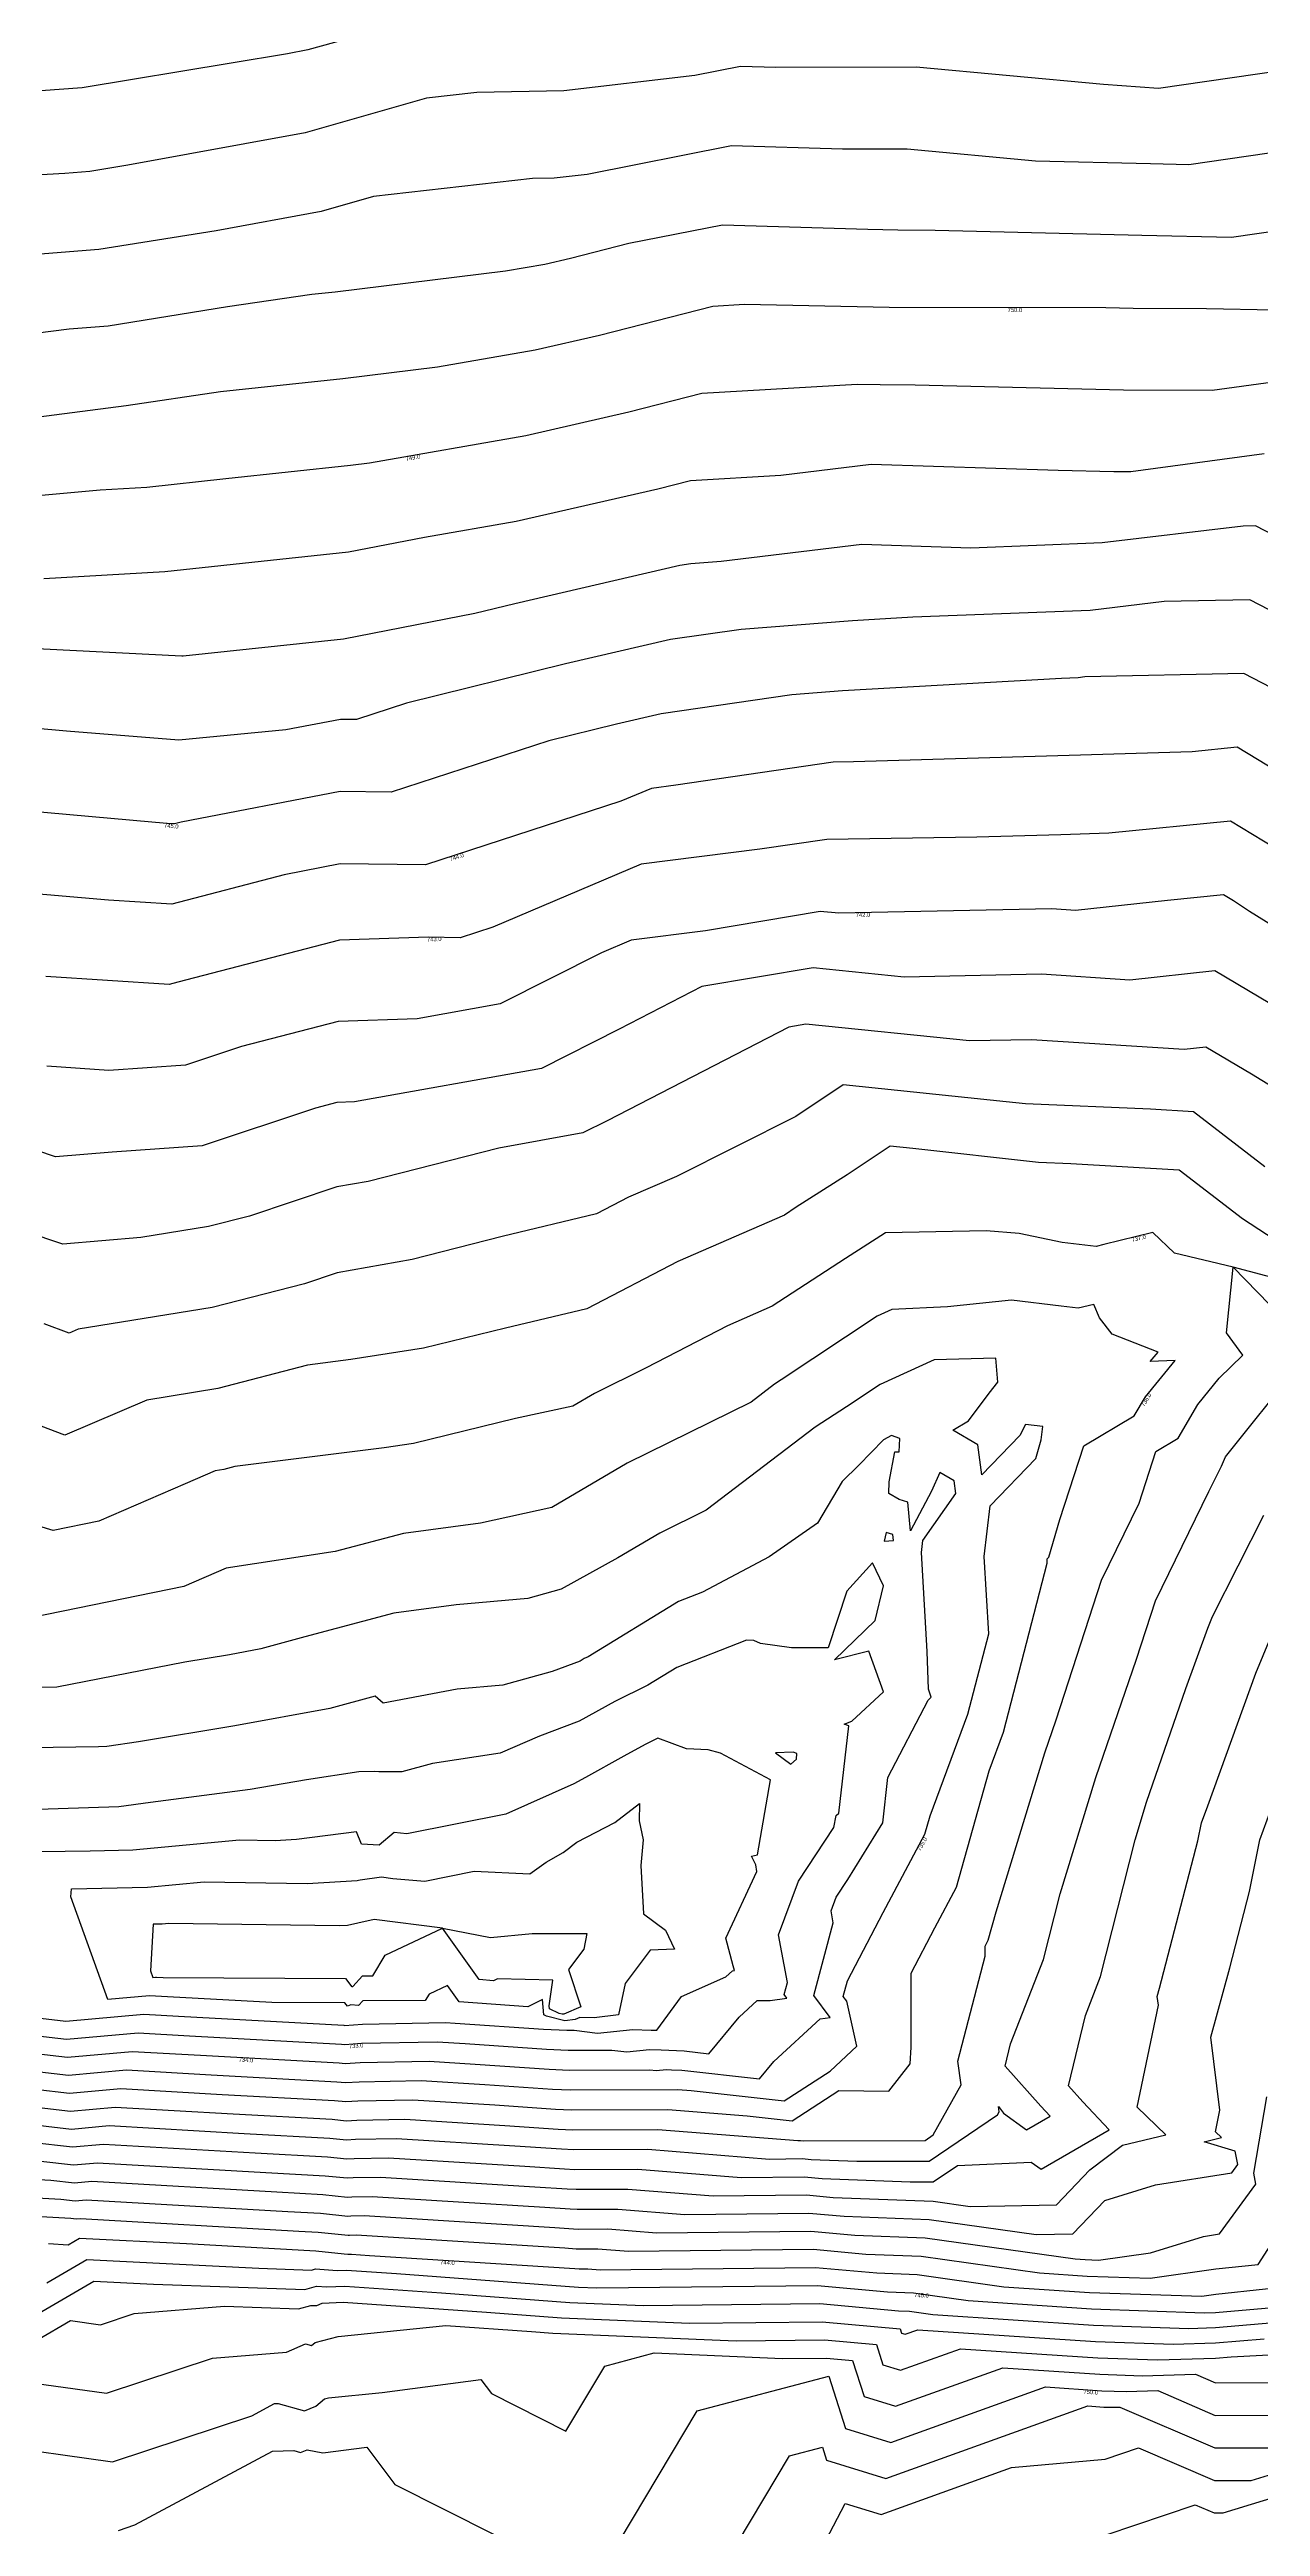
# Model space of a CAD drawing. Extents: x 1684434 to 1702565, y 997334 to 1000228.
# Drawn here: x 1699224.7 to 1699368.9, y 999462.5 to 999757.5 of the extents above; entities that cross this region are included whole.
import ezdxf

# ---------------------------------------------------------------- set-up
doc = ezdxf.new("R2010")
doc.units = 0
doc.layers.add('Default', color=7, linetype='Continuous')

msp = doc.modelspace()

# ---------------------------------------------------------------- linework, layer by layer
at = {"layer": 'Default'}
for points in [[(1699272.97, 999762.29), (1699255.51, 999757.5), (1699253.09, 999757.02), (1699246.38, 999755.91), (1699228.64, 999752.97), (1699209.47, 999751.57)], [(1699371.33, 999754.97), (1699356.82, 999752.87), (1699350.27, 999753.34), (1699327.96, 999755.41), (1699311.22, 999755.37), (1699307.04, 999755.51), (1699301.6, 999754.43), (1699285.98, 999752.62), (1699275.61, 999752.4), (1699269.63, 999751.73), (1699255.19, 999747.61), (1699234.06, 999743.74), (1699229.56, 999742.99), (1699226.55, 999742.77), (1699207.73, 999741.68)], [(1699372.18, 999745.5), (1699360.43, 999743.8), (1699355.84, 999743.9), (1699342.15, 999744.24), (1699326.87, 999745.66), (1699319.19, 999745.64), (1699305.96, 999746.06), (1699288.75, 999742.65), (1699284.84, 999742.2), (1699282.25, 999742.15), (1699263.34, 999740.02), (1699257.08, 999738.23), (1699244.58, 999735.94), (1699230.62, 999733.7), (1699208.21, 999731.93)], [(1699371.79, 999736.05), (1699365.49, 999735.14), (1699354.81, 999735.37), (1699330.21, 999735.98), (1699325.78, 999735.99), (1699322.2, 999736.07), (1699304.87, 999736.62), (1699293.74, 999734.41), (1699286.78, 999732.63), (1699283.71, 999731.93), (1699279.06, 999731.11), (1699258.75, 999728.64), (1699255.98, 999728.34), (1699245.93, 999726.86), (1699231.71, 999724.57), (1699227.09, 999724.21), (1699208.66, 999721.88)], [(1699370.56, 999726.48), (1699362.53, 999726.65), (1699353.77, 999726.66), (1699350.52, 999726.75), (1699324.73, 999726.78), (1699307.51, 999727.15), (1699303.73, 999726.93), (1699290.24, 999723.47), (1699282.58, 999721.72), (1699270.95, 999719.69), (1699259.66, 999718.31), (1699245.11, 999716.73), (1699233.87, 999715.07), (1699215.77, 999712.74)], [(1699370.44, 999717.91), (1699363.18, 999716.92), (1699352.63, 999716.93), (1699327.83, 999717.56), (1699323.67, 999717.57), (1699320.9, 999717.63), (1699302.41, 999716.54), (1699293.71, 999714.31), (1699281.45, 999711.52), (1699262.83, 999708.26), (1699260.57, 999707.99), (1699245.73, 999706.37), (1699236.34, 999705.37), (1699230.77, 999705.05), (1699213.71, 999703.48)], [(1699369.37, 999709.36), (1699353.52, 999707.2), (1699351.48, 999707.2), (1699344.86, 999707.37), (1699322.58, 999708.1), (1699311.81, 999706.79), (1699301.08, 999706.16), (1699297.17, 999705.15), (1699280.32, 999701.31), (1699269.39, 999699.4), (1699260.34, 999697.64), (1699252.18, 999696.78), (1699238.46, 999695.31), (1699224.08, 999694.48)], [(1699387.8, 999690.72), (1699368.36, 999700.77), (1699366.88, 999700.74), (1699350.11, 999698.76), (1699334.45, 999698.14), (1699321.49, 999698.56), (1699304.73, 999696.53), (1699301.1, 999696.24), (1699299.8, 999696.06), (1699280.14, 999691.51), (1699275.37, 999690.33), (1699259.73, 999687.28), (1699240.67, 999685.26), (1699240.58, 999685.26), (1699240.5, 999685.25), (1699217.7, 999686.43)], [(1699379.03, 999686.1), (1699367.66, 999691.98), (1699357.46, 999691.76), (1699348.67, 999690.72), (1699327.55, 999689.89), (1699320.36, 999689.48), (1699307.11, 999688.45), (1699298.68, 999687.23), (1699286.2, 999684.34), (1699267.26, 999679.65), (1699261.31, 999677.71), (1699259.39, 999677.73), (1699252.87, 999676.48), (1699240.12, 999675.25), (1699226.75, 999676.32), (1699218.78, 999677.03)], [(1699370.27, 999681.49), (1699366.96, 999683.2), (1699348.04, 999682.79), (1699347.22, 999682.69), (1699345.25, 999682.61), (1699319.19, 999681.13), (1699313.12, 999680.66), (1699297.56, 999678.4), (1699292.25, 999677.17), (1699284.2, 999675.17), (1699265.42, 999669.05), (1699259.37, 999669.13), (1699240.42, 999665.47), (1699239.64, 999665.27), (1699239.2, 999665.3), (1699236.93, 999665.49), (1699219.61, 999667.05)], [(1699380.71, 999665.62), (1699366.19, 999674.41), (1699360.81, 999673.87), (1699346.18, 999673.41), (1699320.47, 999672.68), (1699318.08, 999672.64), (1699299.33, 999669.88), (1699296.42, 999669.51), (1699292.77, 999667.97), (1699269.53, 999660.39), (1699259.34, 999660.52), (1699252.69, 999659.23), (1699239.32, 999655.71), (1699231.76, 999656.19), (1699221.21, 999657.1)], [(1699373.22, 999660.86), (1699365.37, 999665.62), (1699350.87, 999664.16), (1699345.18, 999663.99), (1699335.18, 999663.7), (1699317.31, 999663.43), (1699309.32, 999662.26), (1699295.21, 999660.47), (1699277.52, 999652.99), (1699273.64, 999651.72), (1699269.87, 999651.77), (1699259.27, 999651.42), (1699240.01, 999646.42), (1699239, 999646.15), (1699224.32, 999647.09)], [(1699387.74, 999642.36), (1699367.64, 999654.83), (1699365.74, 999656.11), (1699364.55, 999656.82), (1699357.88, 999656.16), (1699346.9, 999654.97), (1699344.1, 999655.15), (1699318.74, 999654.64), (1699316.52, 999654.86), (1699302.84, 999652.55), (1699294, 999651.44), (1699290.46, 999649.94), (1699278.4, 999643.84), (1699268.51, 999642.07), (1699259.12, 999641.76), (1699247.6, 999638.76), (1699240.94, 999636.55), (1699231.79, 999635.9), (1699224.44, 999636.42)], [(1699384.63, 999635.22), (1699363.52, 999647.78), (1699353.37, 999646.68), (1699342.88, 999647.36), (1699326.52, 999647.03), (1699315.67, 999648.14), (1699302.43, 999645.9), (1699292.59, 999640.84), (1699283.32, 999636.15), (1699261.06, 999632.16), (1699258.97, 999632.09), (1699256.41, 999631.42), (1699242.93, 999626.94), (1699232.22, 999626.18), (1699225.44, 999625.61), (1699223.21, 999626.36)], [(1699381.61, 999627.03), (1699367.87, 999635.45), (1699362.45, 999638.67), (1699359.84, 999638.39), (1699341.67, 999639.57), (1699334.31, 999639.42), (1699314.82, 999641.41), (1699312.8, 999641.07), (1699291.13, 999629.92), (1699288.24, 999628.46), (1699278.24, 999626.67), (1699262.67, 999622.68), (1699258.95, 999622.03), (1699248.55, 999618.57), (1699243.67, 999617.31), (1699235.61, 999616), (1699226.34, 999615.22), (1699212.96, 999619.69)], [(1699369.47, 999624.44), (1699360.96, 999630.98), (1699355.87, 999631.28), (1699340.96, 999631.92), (1699338.65, 999632.18), (1699319.25, 999634.21), (1699313.6, 999630.42), (1699299.39, 999623.29), (1699293.69, 999620.8), (1699289.86, 999618.81), (1699278.64, 999616.13), (1699267.91, 999613.38), (1699258.98, 999611.8), (1699255.1, 999610.51), (1699244.1, 999607.69), (1699233.32, 999605.93), (1699228.14, 999605.08), (1699227.07, 999604.62), (1699224.11, 999605.73)], [(1699371.59, 999615.11), (1699366.81, 999618.23), (1699359.25, 999624.04), (1699346.38, 999624.79), (1699342.53, 999624.95), (1699327.53, 999626.62), (1699324.84, 999626.9), (1699319.74, 999623.48), (1699313.67, 999619.61), (1699312.26, 999618.69), (1699299.57, 999613.14), (1699288.74, 999607.52), (1699279.06, 999605.21), (1699269.28, 999602.84), (1699260.62, 999601.46), (1699255.48, 999600.82), (1699244.77, 999598.04), (1699236.31, 999596.65), (1699226.56, 999592.48), (1699219.25, 999595.23)], [(1699220.15, 999512.79), (1699227.24, 999511.95), (1699232.54, 999512.43), (1699246.6, 999511.61), (1699258.39, 999510.97), (1699260.07, 999510.8), (1699261.32, 999510.88), (1699267.04, 999510.99), (1699278.97, 999510.24), (1699285.33, 999509.8), (1699287.04, 999509.73), (1699297.19, 999509.76), (1699313.85, 999508.43), (1699314.09, 999508.43), (1699314.16, 999508.43), (1699314.5, 999508.41), (1699329, 999508.45), (1699329.96, 999509.1), (1699333.3, 999515.09), (1699332.9, 999517.88), (1699336.15, 999530.39), (1699336.16, 999531.61), (1699336.35, 999531.98), (1699336.53, 999532.31), (1699337.47, 999535.7), (1699343.28, 999554.64), (1699344.63, 999558.57), (1699350, 999575.18), (1699354.49, 999584.36), (1699356.49, 999590.53), (1699359.14, 999592.1), (1699361.48, 999596.12), (1699364.04, 999599.27), (1699366.86, 999601.99), (1699364.9, 999604.66), (1699365.68, 999612.46), (1699358.72, 999614.15), (1699356.14, 999616.6), (1699350.31, 999615.17), (1699349.38, 999614.95), (1699345.33, 999615.41), (1699340.23, 999616.48), (1699336.28, 999616.8), (1699324.29, 999616.56), (1699319.51, 999613.51), (1699310.8, 999607.83), (1699305.46, 999605.49), (1699295.79, 999600.48), (1699289.63, 999597.43), (1699287.05, 999595.92), (1699280.23, 999594.43), (1699268.07, 999591.49), (1699264.61, 999590.94), (1699246.8, 999588.72), (1699245.5, 999588.39), (1699244.47, 999588.22), (1699240.88, 999586.68), (1699230.6, 999582.2), (1699225.19, 999581.1), (1699211.37, 999585.29)], [(1699386.45, 999612.36), (1699384.4, 999612.09), (1699374.07, 999610.24), (1699365.68, 999612.46), (1699372.93, 999605.04), (1699375.52, 999606.04), (1699385.16, 999609.88), (1699386.43, 999610.41), (1699386.87, 999610.85), (1699391.61, 999613.27), (1699386.45, 999612.36)], [(1699218.96, 999515.05), (1699227.13, 999514.09), (1699233.22, 999514.64), (1699245.3, 999513.94), (1699258.67, 999513.21), (1699260.03, 999513.07), (1699261.46, 999513.17), (1699268.01, 999513.29), (1699277.78, 999512.68), (1699284.98, 999512.18), (1699286.9, 999512.1), (1699298.38, 999512.13), (1699307.83, 999511.38), (1699313.19, 999510.79), (1699318.74, 999514.38), (1699324.68, 999514.3), (1699327.23, 999517.56), (1699327.35, 999519.56), (1699327.36, 999528.38), (1699330.18, 999533.79), (1699332.76, 999538.62), (1699336.63, 999552.49), (1699338.34, 999557.1), (1699343.55, 999577.21), (1699343.53, 999577.54), (1699343.56, 999577.75), (1699343.75, 999577.95), (1699345.06, 999582.41), (1699347.92, 999591.21), (1699353.92, 999594.77), (1699355.24, 999597.03), (1699358.78, 999601.34), (1699355.81, 999601.23), (1699356.76, 999602.37), (1699351.29, 999604.5), (1699349.76, 999606.46), (1699349.12, 999608.04), (1699347.24, 999607.59), (1699345.23, 999607.82), (1699339.3, 999608.56), (1699331.66, 999607.77), (1699325.05, 999607.45), (1699323.32, 999606.65), (1699311.86, 999599.05), (1699311.06, 999598.53), (1699308.28, 999596.41), (1699293.52, 999589.11), (1699284.54, 999583.86), (1699276.06, 999582), (1699266.89, 999580.75), (1699258.76, 999578.59), (1699245.77, 999576.63), (1699240.74, 999574.44), (1699222.67, 999570.74)], [(1699217.77, 999517.31), (1699227.01, 999516.22), (1699233.91, 999516.85), (1699244, 999516.26), (1699258.95, 999515.45), (1699259.99, 999515.34), (1699261.6, 999515.45), (1699268.98, 999515.59), (1699276.59, 999515.11), (1699284.62, 999514.56), (1699286.77, 999514.47), (1699299.57, 999514.5), (1699301.14, 999514.38), (1699312.24, 999513.16), (1699317.71, 999516.7), (1699320.86, 999519.69), (1699319.68, 999525.04), (1699319.27, 999525.6), (1699319.77, 999527.46), (1699324.01, 999535.59), (1699328.98, 999544.92), (1699329.6, 999547.13), (1699334.11, 999559.24), (1699336.59, 999568.8), (1699336.05, 999578.01), (1699336.76, 999584.06), (1699342.19, 999589.7), (1699342.84, 999591.91), (1699343.02, 999593.49), (1699340.96, 999593.74), (1699340.29, 999592.43), (1699335.77, 999587.72), (1699335.29, 999591.31), (1699332.32, 999593.05), (1699334.18, 999594.16), (1699336.65, 999597.48), (1699337.66, 999598.76), (1699337.44, 999601.63), (1699330.07, 999601.45), (1699323.64, 999598.48), (1699319.65, 999595.83), (1699315.92, 999593.42), (1699302.94, 999583.52), (1699297.41, 999580.78), (1699292.42, 999577.87), (1699285.66, 999574.12), (1699281.7, 999573.01), (1699273.16, 999572.26), (1699265.74, 999571.25), (1699255.14, 999568.43), (1699249.92, 999567), (1699246.18, 999566.31), (1699240.87, 999565.43), (1699225.63, 999562.44), (1699219.86, 999562.36)], [(1699221.34, 999510.52), (1699227.36, 999509.81), (1699231.85, 999510.22), (1699247.91, 999509.28), (1699258.12, 999508.73), (1699260.11, 999508.52), (1699261.18, 999508.6), (1699266.08, 999508.69), (1699280.15, 999507.81), (1699285.69, 999507.43), (1699287.17, 999507.36), (1699296, 999507.39), (1699310.48, 999506.23), (1699314.35, 999506.28), (1699315.46, 999506.18), (1699320.87, 999505.97), (1699329.49, 999505.99), (1699337.63, 999511.49), (1699337.84, 999511.86), (1699337.75, 999512.49), (1699338.36, 999511.71), (1699341.07, 999509.73), (1699343.89, 999511.36), (1699342.81, 999512.52), (1699338.54, 999517.28), (1699339.17, 999519.95), (1699343.11, 999529.99), (1699345.08, 999537.81), (1699349.33, 999551.68), (1699354.17, 999565.77), (1699356.43, 999572.74), (1699362.78, 999585.74), (1699364.32, 999588.77), (1699364.77, 999589.88), (1699373.23, 999600.44)], [(1699216.58, 999519.58), (1699226.9, 999518.36), (1699234.6, 999519.06), (1699242.7, 999518.59), (1699259.22, 999517.69), (1699259.95, 999517.61), (1699261.74, 999517.74), (1699269.95, 999517.89), (1699275.41, 999517.55), (1699284.26, 999516.93), (1699286.63, 999516.84), (1699296.21, 999516.86), (1699297, 999516.77), (1699298.2, 999516.89), (1699298.82, 999516.87), (1699300.04, 999516.81), (1699309.27, 999515.78), (1699310.98, 999517.85), (1699316.52, 999522.92), (1699317.7, 999523.08), (1699315.76, 999525.71), (1699318.08, 999534.37), (1699317.81, 999535.81), (1699318.41, 999537.43), (1699319.81, 999539.54), (1699323.98, 999546.28), (1699324.58, 999551.67), (1699329.37, 999560.9), (1699329.74, 999561.24), (1699329.4, 999562.22), (1699329.26, 999566.71), (1699328.57, 999578.49), (1699328.74, 999579.93), (1699332.68, 999585.51), (1699332.48, 999587.02), (1699330.78, 999588.01), (1699329.78, 999585.8), (1699327.27, 999581.07), (1699326.96, 999584.5), (1699325.92, 999584.8), (1699324.7, 999585.52), (1699324.73, 999586.92), (1699325.4, 999590.49), (1699325.92, 999590.46), (1699325.99, 999592.08), (1699325, 999592.41), (1699324.04, 999591.89), (1699321.11, 999588.9), (1699319.13, 999586.95), (1699316.2, 999581.97), (1699310.45, 999577.96), (1699302.5, 999573.76), (1699299.65, 999572.64), (1699288.88, 999566.07), (1699288.42, 999565.84), (1699287.92, 999565.56), (1699284.61, 999564.32), (1699278.73, 999562.68), (1699273.28, 999562.2), (1699264.46, 999560.53), (1699263.53, 999561.38), (1699258.11, 999559.9), (1699246.81, 999557.82), (1699235.34, 999555.92), (1699231.56, 999555.37), (1699230.57, 999555.34), (1699216.98, 999555.15)], [(1699222.53, 999508.26), (1699227.47, 999507.68), (1699231.16, 999508.01), (1699249.21, 999506.96), (1699257.84, 999506.49), (1699260.15, 999506.25), (1699261.03, 999506.31), (1699265.11, 999506.39), (1699281.34, 999505.37), (1699286.05, 999505.05), (1699287.31, 999505), (1699294.81, 999505.02), (1699307.12, 999504.03), (1699314.62, 999504.12), (1699316.76, 999503.92), (1699327.23, 999503.52), (1699329.98, 999503.53), (1699332.85, 999505.47), (1699341.63, 999505.88), (1699342.82, 999505.01), (1699350.93, 999509.71), (1699347.81, 999513.04), (1699346.1, 999514.94), (1699348.09, 999523.33), (1699349.91, 999527.98), (1699354.01, 999544.25), (1699355.39, 999548.73), (1699360.05, 999562.29), (1699362.66, 999569.49), (1699363.23, 999570.87), (1699369.36, 999582.94)], [(1699324.39, 999580.86), (1699324.14, 999579.85), (1699325.24, 999579.9), (1699325.18, 999580.63), (1699324.39, 999580.86)], [(1699215.39, 999521.84), (1699226.78, 999520.5), (1699235.29, 999521.27), (1699241.39, 999520.91), (1699259.5, 999519.93), (1699259.92, 999519.89), (1699261.89, 999520.02), (1699270.92, 999520.19), (1699274.22, 999519.98), (1699283.91, 999519.31), (1699286.5, 999519.21), (1699291.72, 999519.22), (1699293.49, 999519), (1699296.2, 999519.27), (1699297.59, 999519.24), (1699300.33, 999519.11), (1699303.27, 999518.78), (1699306.87, 999523.12), (1699309.01, 999525.1), (1699310.57, 999525.11), (1699312.56, 999525.39), (1699312.24, 999525.82), (1699312.63, 999527.27), (1699311.54, 999532.96), (1699313.93, 999539.33), (1699318.13, 999545.71), (1699318.43, 999547.15), (1699318.72, 999547.42), (1699319.93, 999557.83), (1699319.39, 999558.02), (1699320.27, 999558.38), (1699324.04, 999561.88), (1699322.32, 999566.74), (1699318.2, 999565.72), (1699323.06, 999570.39), (1699324.04, 999574.5), (1699322.74, 999577.25), (1699319.68, 999573.9), (1699317.46, 999567.14), (1699313.1, 999567.12), (1699309.42, 999567.64), (1699308.62, 999568.01), (1699307.73, 999568.06), (1699299.44, 999564.79), (1699296.01, 999562.69), (1699292.05, 999560.72), (1699287.81, 999558.38), (1699283.07, 999556.6), (1699278.41, 999554.59), (1699270.35, 999553.36), (1699266.71, 999552.37), (1699263.95, 999552.35), (1699263.42, 999552.38), (1699261.59, 999552.35), (1699255.36, 999551.39), (1699248.62, 999550.27), (1699236.78, 999548.72), (1699233.01, 999548.17), (1699217.3, 999547.67)], [(1699223.71, 999505.99), (1699227.58, 999505.54), (1699230.47, 999505.8), (1699250.51, 999504.63), (1699257.57, 999504.25), (1699260.18, 999503.98), (1699260.89, 999504.03), (1699264.14, 999504.09), (1699282.53, 999502.94), (1699286.4, 999502.67), (1699287.44, 999502.63), (1699293.62, 999502.65), (1699303.76, 999501.84), (1699314.88, 999501.96), (1699318.06, 999501.67), (1699329.96, 999501.21), (1699334.39, 999500.59), (1699344.65, 999500.79), (1699348.64, 999504.94), (1699352.53, 999507.87), (1699357.66, 999509.12), (1699354.25, 999512.41), (1699356.79, 999524.57), (1699356.66, 999525.6), (1699356.93, 999526.58), (1699361.49, 999544.15), (1699361.92, 999546.27), (1699362.66, 999548.32), (1699368.4, 999564.1), (1699371.02, 999570.44)], [(1699310.6, 999551.42), (1699304.64, 999554.58), (1699303.17, 999554.97), (1699300.6, 999555.08), (1699297.2, 999556.37), (1699295.68, 999555.61), (1699293.15, 999554.21), (1699288.55, 999551.67), (1699287.17, 999550.92), (1699279.07, 999547.32), (1699267.31, 999544.99), (1699265.8, 999545.12), (1699263.99, 999543.61), (1699261.88, 999543.74), (1699261.3, 999545.22), (1699254.14, 999544.29), (1699251.63, 999544.14), (1699247.36, 999544.21), (1699234.68, 999543.03), (1699229.57, 999542.9), (1699220.66, 999542.8)], [(1699313.28, 999554.7), (1699311.2, 999554.63), (1699313.03, 999553.27), (1699313.68, 999553.88), (1699313.75, 999554.54), (1699313.28, 999554.7)], [(1699193.35, 999505.46), (1699224.9, 999503.73), (1699227.7, 999503.4), (1699229.78, 999503.59), (1699251.82, 999502.31), (1699257.29, 999502.01), (1699260.22, 999501.71), (1699260.75, 999501.74), (1699263.17, 999501.79), (1699283.72, 999500.5), (1699286.76, 999500.29), (1699287.57, 999500.26), (1699292.43, 999500.27), (1699300.4, 999499.64), (1699315.15, 999499.8), (1699319.36, 999499.42), (1699329.49, 999499.03), (1699342.25, 999497.24), (1699346.59, 999497.32), (1699350.42, 999501.3), (1699356.43, 999503.15), (1699365.52, 999504.59), (1699366.24, 999505.58), (1699365.92, 999507.19), (1699362.23, 999508.29), (1699364.3, 999508.8), (1699363.58, 999509.49), (1699364.12, 999512.05), (1699363.03, 999520.77), (1699365.29, 999529.03), (1699367.65, 999538.1), (1699368.88, 999544.26), (1699371.05, 999550.23)], [(1699214.2, 999524.11), (1699226.67, 999522.64), (1699235.98, 999523.48), (1699240.09, 999523.24), (1699259.77, 999522.17), (1699259.88, 999522.16), (1699262.03, 999522.3), (1699271.88, 999522.49), (1699273.03, 999522.42), (1699283.55, 999521.69), (1699286.36, 999521.57), (1699287.23, 999521.58), (1699289.98, 999521.24), (1699294.2, 999521.66), (1699296.37, 999521.6), (1699297.05, 999521.57), (1699299.98, 999525.6), (1699305.27, 999527.94), (1699306.07, 999528.67), (1699306.31, 999528.68), (1699306.16, 999529.23), (1699305.29, 999532.55), (1699308.96, 999540.48), (1699308.84, 999541.3), (1699308.34, 999542.3), (1699309.06, 999542.49), (1699310.6, 999551.42)], [(1699296.26, 999531.1), (1699293.29, 999527.13), (1699292.51, 999523.43), (1699289.61, 999523.07), (1699287.91, 999523.09), (1699287.34, 999522.85), (1699286.09, 999522.69), (1699283.94, 999523.25), (1699283.6, 999523.4), (1699283.45, 999525.23), (1699281.7, 999524.36), (1699273.51, 999524.95), (1699272.12, 999526.9), (1699269.95, 999525.88), (1699269.49, 999525.1), (1699262.04, 999525.09), (1699261.55, 999524.54), (1699260.62, 999524.6), (1699260.22, 999524.45), (1699259.91, 999524.84), (1699251.22, 999524.89), (1699238.79, 999525.57), (1699236.66, 999525.69), (1699231.67, 999525.24), (1699227.29, 999537.48), (1699227.35, 999538.41), (1699236.42, 999538.63), (1699243.16, 999539.26), (1699255.43, 999539.07), (1699261.38, 999539.4), (1699261.53, 999539.44), (1699261.75, 999539.49), (1699264.29, 999539.84), (1699265.64, 999539.66), (1699269.42, 999539.35), (1699275.3, 999540.52), (1699281.94, 999540.19), (1699283.87, 999541.58), (1699285.89, 999542.73), (1699287.54, 999543.97), (1699292.05, 999546.34), (1699294.99, 999548.6), (1699294.97, 999546.52), (1699295.43, 999544.27), (1699295.15, 999541.21), (1699295.47, 999535.45), (1699298.11, 999533.48), (1699299.18, 999531.24), (1699296.26, 999531.1)], [(1699263.4, 999534.78), (1699261.47, 999534.32), (1699260.23, 999534.05), (1699259.24, 999534), (1699238.96, 999534.31), (1699238.16, 999534.23), (1699237.1, 999534.21), (1699236.76, 999528.64), (1699237.04, 999527.87), (1699237.35, 999527.9), (1699237.48, 999527.89), (1699238.27, 999527.85), (1699259.98, 999527.74), (1699260.76, 999526.76), (1699260.79, 999526.77), (1699260.85, 999526.77), (1699262.01, 999528.05), (1699263.25, 999528.06), (1699264.71, 999530.52), (1699271.53, 999533.72), (1699263.4, 999534.78)], [(1699288, 999524.38), (1699286, 999523.51), (1699285.8, 999523.49), (1699285.44, 999523.58), (1699284.27, 999524.11), (1699284.24, 999524.48), (1699284.68, 999527.56), (1699278.08, 999527.71), (1699277.62, 999527.48), (1699275.9, 999527.61), (1699271.53, 999533.72), (1699277.25, 999532.63), (1699282.2, 999533.11), (1699288.09, 999533.11), (1699288.74, 999533.11), (1699288.38, 999531.23), (1699286.55, 999528.8), (1699288, 999524.38)], [(1699191.62, 999503.35), (1699226.09, 999501.47), (1699227.81, 999501.26), (1699229.1, 999501.38), (1699253.12, 999499.98), (1699257.01, 999499.77), (1699260.26, 999499.44), (1699260.61, 999499.46), (1699262.2, 999499.49), (1699284.9, 999498.07), (1699287.12, 999497.92), (1699287.71, 999497.89), (1699291.24, 999497.9), (1699297.04, 999497.44), (1699315.42, 999497.64), (1699320.65, 999497.17), (1699329.02, 999496.85), (1699346.87, 999494.34), (1699348.07, 999494.26), (1699349.65, 999494.2), (1699355.84, 999495.08), (1699362.15, 999497.02), (1699364.06, 999497.32), (1699368.41, 999503.25), (1699368.15, 999504.57), (1699369.69, 999513.64)], [(1699209.46, 999500.18), (1699227.28, 999499.2), (1699227.93, 999499.13), (1699228.41, 999499.17), (1699254.42, 999497.66), (1699256.74, 999497.53), (1699260.3, 999497.16), (1699260.47, 999497.18), (1699261.24, 999497.19), (1699286.09, 999495.64), (1699287.47, 999495.54), (1699287.84, 999495.52), (1699290.05, 999495.53), (1699293.67, 999495.24), (1699315.68, 999495.48), (1699321.95, 999494.92), (1699328.55, 999494.66), (1699342.63, 999492.68), (1699348.32, 999492.3), (1699355.81, 999492.04), (1699363.65, 999493.15), (1699368.66, 999493.69), (1699372.03, 999498.9)], [(1699224.62, 999496.17), (1699226.98, 999496.03), (1699228.33, 999496.82), (1699241.07, 999496.18), (1699255.72, 999495.33), (1699256.46, 999495.29), (1699259.83, 999494.94), (1699260.25, 999494.91), (1699260.32, 999494.92), (1699260.69, 999494.89), (1699262.86, 999494.73), (1699287.28, 999493.2), (1699287.83, 999493.16), (1699287.98, 999493.16), (1699288.86, 999493.16), (1699290.31, 999493.04), (1699315.95, 999493.33), (1699323.25, 999492.66), (1699328.08, 999492.48), (1699338.39, 999491.03), (1699348.57, 999490.35), (1699361.97, 999489.89), (1699363.62, 999490.12), (1699375.45, 999491.4)], [(1699224.44, 999491.49), (1699229.17, 999494.25), (1699249.66, 999493.23), (1699255.93, 999493.01), (1699256.41, 999493.15), (1699259, 999492.96), (1699260.12, 999493.01), (1699266.05, 999492.59), (1699287.73, 999490.97), (1699289.91, 999490.88), (1699316.21, 999491.17), (1699324.55, 999490.41), (1699327.62, 999490.29), (1699334.15, 999489.38), (1699348.82, 999488.4), (1699362.25, 999487.93), (1699363.61, 999487.97), (1699377.24, 999489.16)], [(1699221.9, 999486.95), (1699230.01, 999491.68), (1699237.14, 999491.33), (1699255.16, 999490.7), (1699256.55, 999491.09), (1699257.75, 999491.01), (1699259.92, 999491.1), (1699271.41, 999490.29), (1699286.71, 999489.15), (1699295.43, 999488.78), (1699316.48, 999489.01), (1699325.85, 999488.16), (1699327.15, 999488.11), (1699329.91, 999487.72), (1699349.07, 999486.45), (1699360.4, 999486.05), (1699363.61, 999486.15), (1699373.31, 999486.99)], [(1699219.36, 999482.41), (1699227.24, 999487), (1699230.8, 999486.5), (1699234.82, 999487.82), (1699245.56, 999488.7), (1699254.4, 999488.39), (1699255.85, 999488.8), (1699256.59, 999488.8), (1699257.2, 999489.08), (1699259.72, 999489.19), (1699276.77, 999487.99), (1699285.69, 999487.33), (1699300.96, 999486.68), (1699316.74, 999486.85), (1699326.05, 999486.01), (1699326.21, 999485.5), (1699326.65, 999485.36), (1699328.16, 999485.9), (1699349.31, 999484.5), (1699358.55, 999484.18), (1699363.61, 999484.32), (1699369.38, 999484.83)], [(1699220.32, 999479.91), (1699231.52, 999478.33), (1699244.14, 999482.5), (1699252.95, 999483.22), (1699255.23, 999484.22), (1699255.95, 999484.02), (1699256.36, 999484.37), (1699259.13, 999485.11), (1699271.93, 999486.41), (1699282.12, 999485.7), (1699284.68, 999485.5), (1699306.49, 999484.58), (1699317.01, 999484.69), (1699323.21, 999484.13), (1699323.98, 999481.72), (1699326.08, 999481.07), (1699333.21, 999483.63), (1699349.56, 999482.55), (1699356.7, 999482.3), (1699363.61, 999482.5), (1699365.45, 999482.66), (1699381.08, 999483.51)], [(1699217.54, 999472.24), (1699232.24, 999470.16), (1699248.82, 999475.64), (1699251.55, 999477.11), (1699251.97, 999477.12), (1699255.1, 999476.25), (1699256.47, 999476.78), (1699257.5, 999477.65), (1699257.97, 999477.78), (1699264.37, 999478.43), (1699276.11, 999479.96), (1699277.36, 999478.29), (1699286.24, 999473.81), (1699290.87, 999481.57), (1699296.74, 999483.13), (1699312.01, 999482.48), (1699317.27, 999482.53), (1699320.37, 999482.25), (1699321.75, 999477.93), (1699325.5, 999476.78), (1699338.27, 999481.36), (1699349.81, 999480.59), (1699354.85, 999480.42), (1699361.21, 999480.6), (1699363.59, 999479.58), (1699377.76, 999479.62)], [(1699232.97, 999461.99), (1699234.91, 999462.64), (1699251.3, 999471.44), (1699253.84, 999471.51), (1699254.62, 999471.29), (1699255.43, 999471.6), (1699257.29, 999471.24), (1699262.51, 999471.92), (1699265.85, 999467.48), (1699289.53, 999455.55), (1699301.87, 999476.23), (1699317.54, 999480.38), (1699319.51, 999474.15), (1699324.92, 999472.48), (1699343.33, 999479.09), (1699350.06, 999478.64), (1699353, 999478.54), (1699356.71, 999478.65), (1699363.55, 999475.7), (1699374.45, 999475.73)], [(1699292.82, 999437.28), (1699312.87, 999470.89), (1699316.79, 999471.92), (1699317.28, 999470.37), (1699324.35, 999468.19), (1699348.38, 999476.82), (1699350.31, 999476.69), (1699351.15, 999476.66), (1699352.21, 999476.69), (1699363.5, 999471.82), (1699371.14, 999471.85)], [(1699299.34, 999426.59), (1699319.47, 999465.22), (1699323.77, 999463.9), (1699339.31, 999469.47), (1699350.47, 999470.5), (1699354.44, 999471.83), (1699363.46, 999467.94), (1699367.83, 999467.96), (1699385.9, 999473.51)], [(1699350.57, 999461.47), (1699361.17, 999465.04), (1699363.42, 999464.07), (1699364.51, 999464.07), (1699387.1, 999471.01)]]:
    msp.add_lwpolyline(points, dxfattribs=at)

# ---------------------------------------------------------------- texts
for s, rotation, p in [(' 750.0', 359.9278, (1699338.64, 999726.26)), (' 749.0', 9.9095, (1699267.01, 999708.49)), (' 745.0', 355.0826, (1699238.17, 999664.88)), (' 744.0', 18.0663, (1699272.3, 999660.76)), (' 742.0', 1.1717, (1699320.56, 999654.17)), (' 743.0', 1.8929, (1699269.51, 999651.26)), (' 737.0', 13.7355, (1699353.49, 999615.43)), (' 736.0', 59.8233, (1699355.01, 999595.64)), (' 735.0', 61.9484, (1699328.37, 999542.71)), (' 733.0', 3.9039, (1699260.22, 999519.41)), (' 734.0', 356.8843, (1699247.07, 999517.85)), (' 744.0', 356.4217, (1699271.06, 999493.71)), (' 745.0', 357.7978, (1699327.52, 999489.8)), (' 750.0', 356.1967, (1699347.67, 999478.3))]:
    msp.add_text(s, height=0.5, rotation=rotation, dxfattribs=at).set_placement(p)

doc.saveas('drawing.dxf')
